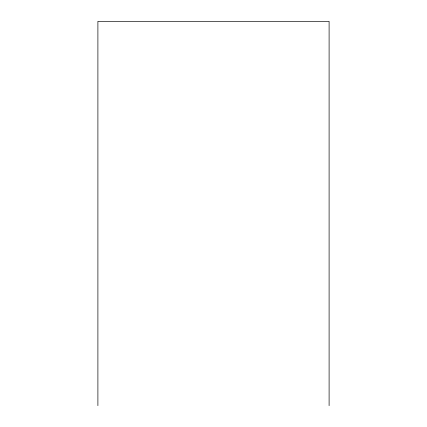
<?xml version="1.0" encoding="UTF-8"?>
<svg xmlns="http://www.w3.org/2000/svg" width="427" height="427" viewBox="0 0 427 427"><rect width="100%" height="100%" fill="white"/><g stroke="black" fill="none" stroke-linecap="round" stroke-linejoin="round"><path stroke-width="0.64" d="M329.1 405.65L329.1 21.35L97.9 21.35L97.9 405.65"/></g></svg>
